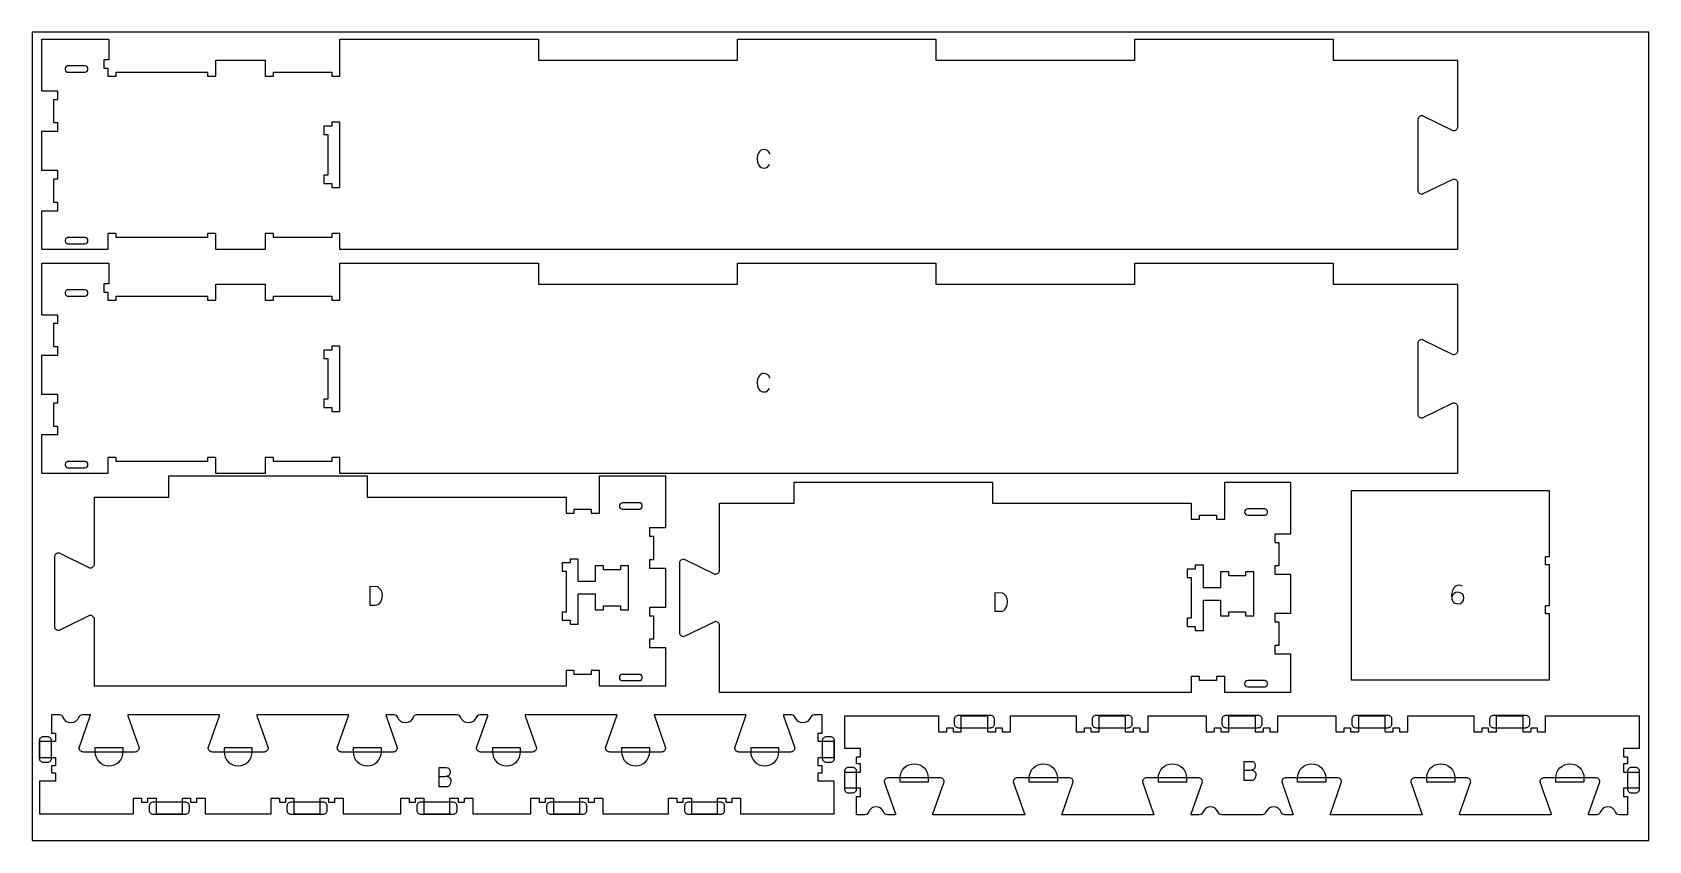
# Model space of a CAD drawing. Header units: millimetres. Extents: x -1220 to 1220, y -1930 to 4127.
# Drawn here: x -1220 to 1220, y 710 to 1930 of the extents above; entities that cross this region are included whole.
import ezdxf

# ---------------------------------------------------------------- set-up
doc = ezdxf.new("R2010")
doc.units = ezdxf.units.MM
for name, color, linetype, true_color in [('0_SHEET_SPRUCEPLY_2440X122', 1, 'Continuous', 0xff0000), ('1_ANYTOOL_1MMDEEP_LABELS_S', 2, 'Continuous', 0xffff00), ('3_ANYTOOL_CUTTHROUGH_INSID', 4, 'Continuous', 0x00ffff), ('4_ANYTOOL_CUTTHROUGH_OUTSI', 5, 'Continuous', 0x0000ff), ('5_ANYTOOL_HALF_MILL_9MM_IN', 3, 'Continuous', 0x00ff00)]:
    doc.layers.add(name, color=color, linetype=linetype, true_color=true_color)

msp = doc.modelspace()

# ---------------------------------------------------------------- linework, layer by layer
at = {"layer": '0_SHEET_SPRUCEPLY_2440X122'}
msp.add_lwpolyline([(-1220, 1930), (-1220, 710), (1220, 710), (1220, 1930)], close=True, dxfattribs=at)
at = {"layer": '1_ANYTOOL_1MMDEEP_LABELS_S'}
for points in [[(-106.4, 1746.1, 0.131103), (-109.9, 1751.1), (-112.5, 1752.6), (-115.6, 1753.1), (-118, 1752.8), (-120.1, 1752), (-121.9, 1750.6), (-123.4, 1748.7), (-125.3, 1744.1), (-126, 1739.1), (-125.3, 1734.1), (-123.3, 1729.5), (-121.8, 1727.6), (-120, 1726.2), (-117.8, 1725.4), (-115.3, 1725.1), (-112.6, 1725.5), (-110.4, 1726.6), (-107, 1730.6)], [(-106.4, 1408.2, 0.131103), (-109.9, 1413.2), (-112.5, 1414.7), (-115.6, 1415.2), (-118, 1414.9), (-120.1, 1414.1), (-121.9, 1412.7), (-123.4, 1410.8), (-125.3, 1406.2), (-126, 1401.2), (-125.3, 1396.2), (-123.3, 1391.6), (-121.8, 1389.6), (-120, 1388.3), (-117.8, 1387.5), (-115.3, 1387.2), (-112.6, 1387.6), (-110.4, 1388.7), (-107, 1392.6)]]:
    msp.add_lwpolyline(points, format="xyb", dxfattribs=at)
for points in [[(-710.6, 1093.5), (-710.6, 1065.5), (-702.6, 1065.6), (-699.8, 1065.9), (-697.4, 1066.8), (-695.5, 1068.3), (-694, 1070.3), (-692.2, 1075.1), (-691.6, 1080.2), (-692.1, 1084.5), (-693.9, 1088.4), (-697.2, 1091.9), (-699.1, 1092.9)], [(233.2, 1084.2), (233.2, 1056.2), (241.1, 1056.3), (244, 1056.6), (246.4, 1057.5), (248.3, 1059), (249.8, 1061), (251.6, 1065.7), (252.2, 1070.9), (251.6, 1075.2), (249.9, 1079.1), (246.6, 1082.6), (244.6, 1083.6)]]:
    msp.add_lwpolyline(points, close=True, dxfattribs=at)
for points in [[(938.8, 1094.1), (936.3, 1095.1), (933.6, 1095.4), (931.4, 1095.2), (929.4, 1094.5), (927.6, 1093.3), (926.1, 1091.6), (923.9, 1087.6), (922.8, 1083.4), (922.6, 1081.7), (923, 1074.8), (924.6, 1071), (926, 1069.4), (927.6, 1068.3), (929.7, 1067.7), (932, 1067.4), (935.7, 1068.1), (938.5, 1069.9), (940.4, 1072.7), (941, 1076.3), (940.3, 1079.9), (939.6, 1081.4), (938.5, 1082.6), (935.6, 1084.3), (932, 1084.9), (928.8, 1084.4), (926.2, 1083.1), (924.2, 1080.9), (922.5, 1077.9)], [(-606.4, 806.9), (-596.6, 807), (-591.3, 808.5), (-590.2, 809.3), (-589.5, 810.4), (-588.9, 813.6), (-589.3, 816.3), (-589.8, 817.3), (-590.5, 818.2), (-591.3, 818.8), (-592.4, 819.3), (-595.1, 819.7), (-606.4, 819.7)], [(-606.4, 819.7), (-606.4, 791.7), (-597.4, 791.7), (-595, 791.6), (-593.4, 791.7), (-592, 792.1), (-590.7, 792.9), (-589.7, 794), (-588.2, 796.7), (-587.7, 799.6), (-587.9, 801.4), (-588.4, 802.9), (-589.2, 804.1), (-590.4, 805.1), (-593.3, 806.4), (-596.6, 807)], [(609, 816.4), (618.8, 816.5), (624.1, 818), (625.1, 818.8), (625.9, 819.9), (626.5, 823.1), (626.1, 825.8), (625.6, 826.8), (624.9, 827.7), (624, 828.3), (623, 828.8), (620.2, 829.2), (609, 829.2)], [(609, 829.2), (609, 801.2), (618, 801.2), (620.4, 801.1), (622, 801.2), (623.4, 801.6), (624.7, 802.4), (625.7, 803.5), (627.2, 806.2), (627.7, 809.1), (627.5, 810.9), (627, 812.4), (626.1, 813.6), (625, 814.6), (622.1, 815.9), (618.8, 816.5)]]:
    msp.add_lwpolyline(points, dxfattribs=at)
at = {"layer": '3_ANYTOOL_CUTTHROUGH_INSID'}
for points in [[(-1140.8, 1879.3), (-1166.6, 1879.3), (-1167.4, 1879.2), (-1168.1, 1878.9), (-1168.9, 1878.5), (-1170, 1877.1), (-1170.5, 1875.4), (-1170.5, 1873.7), (-1170, 1872), (-1168.9, 1870.6), (-1168.1, 1870.1), (-1167.4, 1869.8), (-1166.6, 1869.8), (-1140.8, 1869.8, 1)], [(-1140.8, 1610.8, 1), (-1140.8, 1620.3), (-1166.6, 1620.3), (-1167.4, 1620.2), (-1168.1, 1619.9), (-1168.9, 1619.5), (-1170, 1618.1), (-1170.5, 1616.4), (-1170.5, 1614.7), (-1170, 1613), (-1168.9, 1611.6), (-1168.1, 1611.1), (-1167.4, 1610.8), (-1166.6, 1610.8)], [(-1140.8, 1541.3), (-1166.6, 1541.3), (-1167.4, 1541.3), (-1168.1, 1541), (-1168.9, 1540.5), (-1170, 1539.1), (-1170.5, 1537.4), (-1170.5, 1535.7), (-1170, 1534), (-1168.9, 1532.6), (-1168.1, 1532.2), (-1167.4, 1531.9), (-1166.6, 1531.8), (-1140.8, 1531.8, 1)], [(-1140.8, 1272.8, 1), (-1140.8, 1282.3), (-1166.6, 1282.3), (-1167.4, 1282.3), (-1168.1, 1282), (-1168.9, 1281.5), (-1170, 1280.1), (-1170.5, 1278.4), (-1170.5, 1276.7), (-1170, 1275), (-1168.9, 1273.6), (-1168.1, 1273.2), (-1167.4, 1272.9), (-1166.6, 1272.8)], [(-329, 1220, 1), (-329, 1210.5), (-303.3, 1210.5), (-302.5, 1210.6), (-301.7, 1210.9), (-301, 1211.3), (-299.9, 1212.7), (-299.3, 1214.4), (-299.3, 1216.1), (-299.9, 1217.8), (-301, 1219.2), (-301.7, 1219.7), (-302.5, 1220), (-303.3, 1220)], [(614.8, 1210.7, 1), (614.8, 1201.2), (640.5, 1201.2), (641.3, 1201.3), (642.1, 1201.6), (642.8, 1202), (643.9, 1203.4), (644.5, 1205.1), (644.5, 1206.8), (643.9, 1208.5), (642.8, 1209.9), (642.1, 1210.4), (641.3, 1210.6), (640.5, 1210.7)], [(-329, 951.5), (-303.3, 951.5), (-302.5, 951.6), (-301.7, 951.9), (-301, 952.3), (-299.9, 953.7), (-299.3, 955.4), (-299.3, 957.1), (-299.9, 958.8), (-301, 960.2), (-301.7, 960.7), (-302.5, 961), (-303.3, 961), (-329, 961, 1)], [(614.8, 942.2), (640.5, 942.2), (641.3, 942.3), (642.1, 942.6), (642.8, 943), (643.9, 944.4), (644.5, 946.1), (644.5, 947.8), (643.9, 949.5), (642.8, 950.9), (642.1, 951.4), (641.3, 951.6), (640.5, 951.7), (614.8, 951.7, 1)]]:
    msp.add_lwpolyline(points, format="xyb", close=True, dxfattribs=at)
for points in [[(-755.6, 1695.8), (-755.6, 1794.3), (-768.1, 1794.3), (-768.1, 1788.3), (-780.1, 1788.3), (-780.1, 1775.8), (-774.1, 1775.8), (-774.1, 1714.3), (-780.1, 1714.3), (-780.1, 1701.8), (-768.1, 1701.8), (-768.1, 1695.8)], [(-755.6, 1357.9), (-755.6, 1456.4), (-768.1, 1456.4), (-768.1, 1450.4), (-780.1, 1450.4), (-780.1, 1437.9), (-774.1, 1437.9), (-774.1, 1376.4), (-780.1, 1376.4), (-780.1, 1363.9), (-768.1, 1363.9), (-768.1, 1357.9)], [(-420.3, 1042.6), (-408.3, 1042.6), (-408.3, 1036.6), (-395.8, 1036.6), (-395.8, 1082.5), (-370.3, 1082.5), (-370.3, 1058.5), (-357.8, 1058.5), (-357.8, 1064.5), (-332.3, 1064.5), (-332.3, 1058.5), (-319.8, 1058.5), (-319.8, 1125), (-332.3, 1125), (-332.3, 1119), (-357.8, 1119), (-357.8, 1125), (-370.3, 1125), (-370.3, 1101), (-395.8, 1101), (-395.8, 1135.1), (-408.3, 1135.1), (-408.3, 1129.1), (-420.3, 1129.1), (-420.3, 1116.6), (-414.3, 1116.6), (-414.3, 1055.1), (-420.3, 1055.1)], [(523.5, 1033.3), (535.5, 1033.3), (535.5, 1027.3), (548, 1027.3), (548, 1073.2), (573.5, 1073.2), (573.5, 1049.2), (586, 1049.2), (586, 1055.2), (611.5, 1055.2), (611.5, 1049.2), (624, 1049.2), (624, 1115.7), (611.5, 1115.7), (611.5, 1109.7), (586, 1109.7), (586, 1115.7), (573.5, 1115.7), (573.5, 1091.7), (548, 1091.7), (548, 1125.8), (535.5, 1125.8), (535.5, 1119.8), (523.5, 1119.8), (523.5, 1107.3), (529.5, 1107.3), (529.5, 1045.8), (523.5, 1045.8)]]:
    msp.add_lwpolyline(points, close=True, dxfattribs=at)
at = {"layer": '4_ANYTOOL_CUTTHROUGH_OUTSI'}
for points in [[(744.2, 1887.8), (931.4, 1887.8), (931.4, 1787.1, -0.461531), (924.8, 1781.4), (878.8, 1804.1), (878.7, 1804.1, 0.463455), (871.4, 1797.9), (871.4, 1692.1, 0.463455), (878.7, 1685.9), (878.8, 1686), (924.8, 1708.6, -0.461531), (931.4, 1702.9), (931.4, 1602.3), (-755.6, 1602.3), (-755.6, 1626, 0.414214), (-755.8, 1626.3), (-767.8, 1626.3, 0.414214), (-768.1, 1626), (-768.1, 1620.3), (-856.1, 1620.3), (-856.1, 1626, 0.414214), (-856.3, 1626.3), (-868.3, 1626.3, 0.414214), (-868.6, 1626), (-868.6, 1602.3), (-943.1, 1602.3), (-943.1, 1626, 0.414214), (-943.3, 1626.3), (-955.3, 1626.3, 0.414214), (-955.6, 1626), (-955.6, 1620.3), (-1093.6, 1620.3), (-1093.6, 1626, 0.414214), (-1093.8, 1626.3), (-1105.8, 1626.3, 0.414214), (-1106.1, 1626), (-1106.1, 1602.3), (-1205.6, 1602.3), (-1205.6, 1660.8), (-1181.8, 1660.8, 0.414214), (-1181.6, 1661), (-1181.6, 1673, 0.414214), (-1181.8, 1673.3), (-1187.6, 1673.3), (-1187.6, 1708.8), (-1181.8, 1708.8, 0.414214), (-1181.6, 1709), (-1181.6, 1721, 0.414214), (-1181.8, 1721.3), (-1205.6, 1721.3), (-1205.6, 1780.8), (-1181.8, 1780.8, 0.414214), (-1181.6, 1781), (-1181.6, 1793, 0.414214), (-1181.8, 1793.3), (-1187.6, 1793.3), (-1187.6, 1828.8), (-1181.8, 1828.8, 0.414214), (-1181.6, 1829), (-1181.6, 1841, 0.414214), (-1181.8, 1841.3), (-1205.6, 1841.3), (-1205.6, 1919.8), (-1104.6, 1919.8), (-1104.6, 1888.3), (-1111.8, 1888.3, 0.414214), (-1112.1, 1888), (-1112.1, 1876, 0.414214), (-1111.8, 1875.8), (-1106.1, 1875.8), (-1106.1, 1864, 0.414214), (-1105.8, 1863.8), (-1093.8, 1863.8, 0.414214), (-1093.6, 1864), (-1093.6, 1869.8), (-955.6, 1869.8), (-955.6, 1864, 0.414214), (-955.3, 1863.8), (-943.3, 1863.8, 0.414214), (-943.1, 1864), (-943.1, 1887.8), (-868.6, 1887.8), (-868.6, 1864, 0.414214), (-868.3, 1863.8), (-856.3, 1863.8, 0.414214), (-856.1, 1864), (-856.1, 1869.8), (-768.1, 1869.8), (-768.1, 1864, 0.414214), (-767.8, 1863.8), (-755.8, 1863.8, 0.414214), (-755.6, 1864), (-755.6, 1919.8), (-456.1, 1919.8), (-456.1, 1888, 0.414214), (-455.8, 1887.8), (-155.8, 1887.8, 0.414214), (-155.6, 1888), (-155.6, 1919.8), (143.9, 1919.8), (143.9, 1888, 0.414214), (144.2, 1887.8), (444.2, 1887.8, 0.414214), (444.4, 1888), (444.4, 1919.8), (743.9, 1919.8), (743.9, 1888, 0.414214)], [(744.2, 1549.8), (931.4, 1549.8), (931.4, 1449.2, -0.461531), (924.8, 1443.5), (878.8, 1466.1), (878.7, 1466.2, 0.463455), (871.4, 1460), (871.4, 1354.2, 0.463455), (878.7, 1348), (878.8, 1348), (924.8, 1370.7, -0.461531), (931.4, 1365), (931.4, 1264.3), (-755.6, 1264.3), (-755.6, 1288.1, 0.414214), (-755.8, 1288.3), (-767.8, 1288.3, 0.414214), (-768.1, 1288.1), (-768.1, 1282.3), (-856.1, 1282.3), (-856.1, 1288.1, 0.414214), (-856.3, 1288.3), (-868.3, 1288.3, 0.414214), (-868.6, 1288.1), (-868.6, 1264.3), (-943.1, 1264.3), (-943.1, 1288.1, 0.414214), (-943.3, 1288.3), (-955.3, 1288.3, 0.414214), (-955.6, 1288.1), (-955.6, 1282.3), (-1093.6, 1282.3), (-1093.6, 1288.1, 0.414214), (-1093.8, 1288.3), (-1105.8, 1288.3, 0.414214), (-1106.1, 1288.1), (-1106.1, 1264.3), (-1205.6, 1264.3), (-1205.6, 1322.8), (-1181.8, 1322.8, 0.414214), (-1181.6, 1323.1), (-1181.6, 1335.1, 0.414214), (-1181.8, 1335.3), (-1187.6, 1335.3), (-1187.6, 1370.8), (-1181.8, 1370.8, 0.414214), (-1181.6, 1371.1), (-1181.6, 1383.1, 0.414214), (-1181.8, 1383.3), (-1205.6, 1383.3), (-1205.6, 1442.8), (-1181.8, 1442.8, 0.414214), (-1181.6, 1443.1), (-1181.6, 1455.1, 0.414214), (-1181.8, 1455.3), (-1187.6, 1455.3), (-1187.6, 1490.8), (-1181.8, 1490.8, 0.414214), (-1181.6, 1491.1), (-1181.6, 1503.1, 0.414214), (-1181.8, 1503.3), (-1205.6, 1503.3), (-1205.6, 1581.8), (-1104.6, 1581.8), (-1104.6, 1550.3), (-1111.8, 1550.3, 0.414214), (-1112.1, 1550.1), (-1112.1, 1538.1, 0.414214), (-1111.8, 1537.8), (-1106.1, 1537.8), (-1106.1, 1526.1, 0.414214), (-1105.8, 1525.8), (-1093.8, 1525.8, 0.414214), (-1093.6, 1526.1), (-1093.6, 1531.8), (-955.6, 1531.8), (-955.6, 1526.1, 0.414214), (-955.3, 1525.8), (-943.3, 1525.8, 0.414214), (-943.1, 1526.1), (-943.1, 1549.8), (-868.6, 1549.8), (-868.6, 1526.1, 0.414214), (-868.3, 1525.8), (-856.3, 1525.8, 0.414214), (-856.1, 1526.1), (-856.1, 1531.8), (-768.1, 1531.8), (-768.1, 1526.1, 0.414214), (-767.8, 1525.8), (-755.8, 1525.8, 0.414214), (-755.6, 1526.1), (-755.6, 1581.8), (-456.1, 1581.8), (-456.1, 1550.1, 0.414214), (-455.8, 1549.8), (-155.8, 1549.8, 0.414214), (-155.6, 1550.1), (-155.6, 1581.8), (143.9, 1581.8), (143.9, 1550.1, 0.414214), (144.2, 1549.8), (444.2, 1549.8, 0.414214), (444.4, 1550.1), (444.4, 1581.8), (743.9, 1581.8), (743.9, 1550.1, 0.414214)], [(-264.3, 943), (-363.8, 943), (-363.8, 966.8, 0.414214), (-364, 967), (-376, 967, 0.414214), (-376.3, 966.8), (-376.3, 961), (-401.8, 961), (-401.8, 966.8, 0.414214), (-402, 967), (-414, 967, 0.414214), (-414.3, 966.8), (-414.3, 943), (-1126.2, 943), (-1126.2, 1043.7, 0.463455), (-1133.5, 1049.9), (-1133.6, 1049.8), (-1179.6, 1027.2, -0.461531), (-1186.2, 1032.9), (-1186.2, 1138.7, -0.461531), (-1179.6, 1144.4), (-1133.6, 1121.7), (-1133.5, 1121.7, 0.463455), (-1126.2, 1127.9), (-1126.2, 1228.5), (-1014, 1228.5, 0.414214), (-1013.8, 1228.8), (-1013.8, 1260.5), (-714.3, 1260.5), (-714.3, 1228.8, 0.414214), (-714, 1228.5), (-414.3, 1228.5), (-414.3, 1204.8, 0.414214), (-414, 1204.5), (-402, 1204.5, 0.414214), (-401.8, 1204.8), (-401.8, 1210.5), (-376.3, 1210.5), (-376.3, 1204.8, 0.414214), (-376, 1204.5), (-364, 1204.5, 0.414214), (-363.8, 1204.8), (-363.8, 1260.5), (-264.3, 1260.5), (-264.3, 1182), (-288, 1182, 0.414214), (-288.3, 1181.8), (-288.3, 1169.8, 0.414214), (-288, 1169.5), (-282.3, 1169.5), (-282.3, 1134), (-288, 1134, 0.414214), (-288.3, 1133.8), (-288.3, 1121.8, 0.414214), (-288, 1121.5), (-264.3, 1121.5), (-264.3, 1062), (-288, 1062, 0.414214), (-288.3, 1061.8), (-288.3, 1049.8, 0.414214), (-288, 1049.5), (-282.3, 1049.5), (-282.3, 1014), (-288, 1014, 0.414214), (-288.3, 1013.8), (-288.3, 1001.8, 0.414214), (-288, 1001.5), (-264.3, 1001.5)], [(679.5, 933.7), (580, 933.7), (580, 957.5, 0.414214), (579.8, 957.7), (567.8, 957.7, 0.414214), (567.5, 957.5), (567.5, 951.7), (542, 951.7), (542, 957.5, 0.414214), (541.8, 957.7), (529.8, 957.7, 0.414214), (529.5, 957.5), (529.5, 933.7), (-182.5, 933.7), (-182.5, 1034.4, 0.463455), (-189.8, 1040.6), (-189.8, 1040.5), (-235.8, 1017.9, -0.461531), (-242.5, 1023.6), (-242.5, 1129.4, -0.461531), (-235.8, 1135.1), (-189.8, 1112.4), (-189.8, 1112.4, 0.463455), (-182.5, 1118.6), (-182.5, 1219.2), (-70.2, 1219.2, 0.414214), (-70, 1219.5), (-70, 1251.2), (229.5, 1251.2), (229.5, 1219.5, 0.414214), (229.8, 1219.2), (529.5, 1219.2), (529.5, 1195.5, 0.414214), (529.8, 1195.2), (541.8, 1195.2, 0.414214), (542, 1195.5), (542, 1201.2), (567.5, 1201.2), (567.5, 1195.5, 0.414214), (567.8, 1195.2), (579.8, 1195.2, 0.414214), (580, 1195.5), (580, 1251.2), (679.5, 1251.2), (679.5, 1172.7), (655.8, 1172.7, 0.414214), (655.5, 1172.5), (655.5, 1160.5, 0.414214), (655.8, 1160.2), (661.5, 1160.2), (661.5, 1124.7), (655.8, 1124.7, 0.414214), (655.5, 1124.5), (655.5, 1112.5, 0.414214), (655.8, 1112.2), (679.5, 1112.2), (679.5, 1052.7), (655.8, 1052.7, 0.414214), (655.5, 1052.5), (655.5, 1040.5, 0.414214), (655.8, 1040.2), (661.5, 1040.2), (661.5, 1004.7), (655.8, 1004.7, 0.414214), (655.5, 1004.5), (655.5, 992.5, 0.414214), (655.8, 992.2), (679.5, 992.2)], [(771, 952.7), (1070.5, 952.7), (1070.5, 1052.2), (1064.7, 1052.2, -0.414214), (1064.5, 1052.5), (1064.5, 1064.5, -0.414214), (1064.7, 1064.7), (1070.5, 1064.7), (1070.5, 1126.2), (1064.7, 1126.2, -0.414214), (1064.5, 1126.5), (1064.5, 1138.5, -0.414214), (1064.7, 1138.7), (1070.5, 1138.7), (1070.5, 1238.2), (771, 1238.2)], [(-1178.6, 899.8), (-1191, 899.8), (-1191, 872.3), (-1185.2, 872.3, -0.414214), (-1185, 872.1), (-1185, 860.1, -0.414214), (-1185.2, 859.8), (-1209, 859.8), (-1209, 835.3), (-1185.2, 835.3, -0.414214), (-1185, 835.1), (-1185, 823.1, -0.414214), (-1185.2, 822.8), (-1191, 822.8), (-1191, 812.3), (-1185.2, 812.3, -0.414214), (-1185, 812.1), (-1185, 800.1, -0.414214), (-1185.2, 799.8), (-1209, 799.8), (-1209, 750.3), (-1067.5, 750.3), (-1067.5, 774.1, -0.414214), (-1067.2, 774.3), (-1055.2, 774.3, -0.414214), (-1055, 774.1), (-1055, 768.3), (-1045.5, 768.3), (-1045.5, 774.1, -0.414214), (-1045.2, 774.3), (-1033.2, 774.3, -0.414214), (-1033, 774.1), (-1033, 750.3), (-993.5, 750.3), (-993.5, 774.1, -0.414214), (-993.2, 774.3), (-981.2, 774.3, -0.414214), (-981, 774.1), (-981, 768.3), (-971.5, 768.3), (-971.5, 774.1, -0.414214), (-971.2, 774.3), (-959.2, 774.3, -0.414214), (-959, 774.1), (-959, 750.3), (-859.5, 750.3), (-859.5, 774.1, -0.414214), (-859.2, 774.3), (-847.2, 774.3, -0.414214), (-847, 774.1), (-847, 768.3), (-837.5, 768.3), (-837.5, 774.1, -0.414214), (-837.2, 774.3), (-825.2, 774.3, -0.414214), (-825, 774.1), (-825, 750.3), (-785.5, 750.3), (-785.5, 774.1, -0.414214), (-785.2, 774.3), (-773.2, 774.3, -0.414214), (-773, 774.1), (-773, 768.3), (-763.5, 768.3), (-763.5, 774.1, -0.414214), (-763.2, 774.3), (-751.2, 774.3, -0.414214), (-751, 774.1), (-751, 750.3), (-663.5, 750.3), (-663.5, 774.1, -0.414214), (-663.2, 774.3), (-651.2, 774.3, -0.414214), (-651, 774.1), (-651, 768.3), (-641.5, 768.3), (-641.5, 774.1, -0.414214), (-641.2, 774.3), (-629.2, 774.3, -0.414214), (-629, 774.1), (-629, 750.3), (-589.5, 750.3), (-589.5, 774.1, -0.414214), (-589.2, 774.3), (-577.2, 774.3, -0.414214), (-577, 774.1), (-577, 768.3), (-567.5, 768.3), (-567.5, 774.1, -0.414214), (-567.2, 774.3), (-555.2, 774.3, -0.414214), (-555, 774.1), (-555, 750.3), (-467.5, 750.3), (-467.5, 774.1, -0.414214), (-467.2, 774.3), (-455.2, 774.3, -0.414214), (-455, 774.1), (-455, 768.3), (-445.5, 768.3), (-445.5, 774.1, -0.414214), (-445.2, 774.3), (-433.2, 774.3, -0.414214), (-433, 774.1), (-433, 750.3), (-393.5, 750.3), (-393.5, 774.1, -0.414214), (-393.2, 774.3), (-381.2, 774.3, -0.414214), (-381, 774.1), (-381, 768.3), (-371.5, 768.3), (-371.5, 774.1, -0.414214), (-371.2, 774.3), (-359.2, 774.3, -0.414214), (-359, 774.1), (-359, 750.3), (-259.5, 750.3), (-259.5, 774.1, -0.414214), (-259.2, 774.3), (-247.2, 774.3, -0.414214), (-247, 774.1), (-247, 768.3), (-237.5, 768.3), (-237.5, 774.1, -0.414214), (-237.2, 774.3), (-225.2, 774.3, -0.414214), (-225, 774.1), (-225, 750.3), (-185.5, 750.3), (-185.5, 774.1, -0.414214), (-185.2, 774.3), (-173.2, 774.3, -0.414214), (-173, 774.1), (-173, 768.3), (-163.5, 768.3), (-163.5, 774.1, -0.414214), (-163.2, 774.3), (-151.2, 774.3, -0.414214), (-151, 774.1), (-151, 750.3), (-9.5, 750.3), (-9.5, 799.8), (-33.2, 799.8, -0.414214), (-33.5, 800.1), (-33.5, 812.1, -0.414214), (-33.2, 812.3), (-27.5, 812.3), (-27.5, 822.8), (-33.2, 822.8, -0.414214), (-33.5, 823.1), (-33.5, 835.1, -0.414214), (-33.2, 835.3), (-9.5, 835.3), (-9.5, 859.8), (-33.2, 859.8, -0.414214), (-33.5, 860.1), (-33.5, 872.1, -0.414214), (-33.2, 872.3), (-27.5, 872.3), (-27.5, 899.8), (-39.9, 899.8, 0.317837), (-45.3, 896, -0.707107), (-68.4, 896, 0.317837), (-73.8, 899.8), (-86.2, 899.8), (-86, 898.4), (-69.1, 850.2), (-69.1, 850.1, -0.414214), (-75.3, 843.8), (-153.3, 843.8, -0.414214), (-159.6, 850.1), (-159.6, 850.2), (-142.7, 898.5), (-142.4, 899.8), (-281.1, 899.8), (-280.9, 898.4), (-264, 850.2), (-264, 850.1, -0.414214), (-270.2, 843.8), (-348.2, 843.8, -0.414214), (-354.5, 850.1), (-354.5, 850.2), (-337.6, 898.5), (-337.3, 899.8), (-476, 899.8), (-475.8, 898.4), (-458.9, 850.2), (-458.9, 850.1, -0.414214), (-465.1, 843.8), (-543.1, 843.8, -0.414214), (-549.4, 850.1), (-549.4, 850.2), (-532.5, 898.5), (-532.2, 899.8), (-544.6, 899.8, 0.317837), (-550.1, 896, -0.707107), (-573.2, 896, 0.317837), (-578.6, 899.8), (-639.9, 899.8, 0.317837), (-645.3, 896, -0.707107), (-668.4, 896, 0.317837), (-673.8, 899.8), (-686.2, 899.8), (-686, 898.4), (-669.1, 850.2), (-669.1, 850.1, -0.414214), (-675.3, 843.8), (-753.3, 843.8, -0.414214), (-759.6, 850.1), (-759.6, 850.2), (-742.7, 898.5), (-742.4, 899.8), (-881.1, 899.8), (-880.9, 898.4), (-864, 850.2), (-864, 850.1, -0.414214), (-870.2, 843.8), (-948.2, 843.8, -0.414214), (-954.5, 850.1), (-954.5, 850.2), (-937.6, 898.5), (-937.3, 899.8), (-1076, 899.8), (-1075.8, 898.4), (-1058.9, 850.2), (-1058.9, 850.1, -0.414214), (-1065.1, 843.8), (-1143.1, 843.8, -0.414214), (-1149.4, 850.1), (-1149.4, 850.2), (-1132.5, 898.5), (-1132.2, 899.8), (-1144.6, 899.8, 0.317837), (-1150.1, 896, -0.707107), (-1173.2, 896, 0.317837)], [(36.8, 749), (24.4, 749), (24.4, 776.5), (30.2, 776.5, 0.414214), (30.4, 776.8), (30.4, 788.8, 0.414214), (30.2, 789), (6.4, 789), (6.4, 813.5), (30.2, 813.5, 0.414214), (30.4, 813.8), (30.4, 825.8, 0.414214), (30.2, 826), (24.4, 826), (24.4, 836.5), (30.2, 836.5, 0.414214), (30.4, 836.8), (30.4, 848.8, 0.414214), (30.2, 849), (6.4, 849), (6.4, 898.5), (147.9, 898.5), (147.9, 874.8, 0.414214), (148.2, 874.5), (160.2, 874.5, 0.414214), (160.4, 874.8), (160.4, 880.5), (169.9, 880.5), (169.9, 874.8, 0.414214), (170.2, 874.5), (182.2, 874.5, 0.414214), (182.4, 874.8), (182.4, 898.5), (221.9, 898.5), (221.9, 874.8, 0.414214), (222.2, 874.5), (234.2, 874.5, 0.414214), (234.4, 874.8), (234.4, 880.5), (243.9, 880.5), (243.9, 874.8, 0.414214), (244.2, 874.5), (256.2, 874.5, 0.414214), (256.4, 874.8), (256.4, 898.5), (355.9, 898.5), (355.9, 874.8, 0.414214), (356.2, 874.5), (368.2, 874.5, 0.414214), (368.4, 874.8), (368.4, 880.5), (377.9, 880.5), (377.9, 874.8, 0.414214), (378.2, 874.5), (390.2, 874.5, 0.414214), (390.4, 874.8), (390.4, 898.5), (429.9, 898.5), (429.9, 874.8, 0.414214), (430.2, 874.5), (442.2, 874.5, 0.414214), (442.4, 874.8), (442.4, 880.5), (451.9, 880.5), (451.9, 874.8, 0.414214), (452.2, 874.5), (464.2, 874.5, 0.414214), (464.4, 874.8), (464.4, 898.5), (551.9, 898.5), (551.9, 874.8, 0.414214), (552.2, 874.5), (564.2, 874.5, 0.414214), (564.4, 874.8), (564.4, 880.5), (573.9, 880.5), (573.9, 874.8, 0.414214), (574.2, 874.5), (586.2, 874.5, 0.414214), (586.4, 874.8), (586.4, 898.5), (625.9, 898.5), (625.9, 874.8, 0.414214), (626.2, 874.5), (638.2, 874.5, 0.414214), (638.4, 874.8), (638.4, 880.5), (647.9, 880.5), (647.9, 874.8, 0.414214), (648.2, 874.5), (660.2, 874.5, 0.414214), (660.4, 874.8), (660.4, 898.5), (747.9, 898.5), (747.9, 874.8, 0.414214), (748.2, 874.5), (760.2, 874.5, 0.414214), (760.4, 874.8), (760.4, 880.5), (769.9, 880.5), (769.9, 874.8, 0.414214), (770.2, 874.5), (782.2, 874.5, 0.414214), (782.4, 874.8), (782.4, 898.5), (821.9, 898.5), (821.9, 874.8, 0.414214), (822.2, 874.5), (834.2, 874.5, 0.414214), (834.4, 874.8), (834.4, 880.5), (843.9, 880.5), (843.9, 874.8, 0.414214), (844.2, 874.5), (856.2, 874.5, 0.414214), (856.4, 874.8), (856.4, 898.5), (955.9, 898.5), (955.9, 874.8, 0.414214), (956.2, 874.5), (968.2, 874.5, 0.414214), (968.4, 874.8), (968.4, 880.5), (977.9, 880.5), (977.9, 874.8, 0.414214), (978.2, 874.5), (990.2, 874.5, 0.414214), (990.4, 874.8), (990.4, 898.5), (1029.9, 898.5), (1029.9, 874.8, 0.414214), (1030.2, 874.5), (1042.2, 874.5, 0.414214), (1042.4, 874.8), (1042.4, 880.5), (1051.9, 880.5), (1051.9, 874.8, 0.414214), (1052.2, 874.5), (1064.2, 874.5, 0.414214), (1064.4, 874.8), (1064.4, 898.5), (1205.9, 898.5), (1205.9, 849), (1182.2, 849, 0.414214), (1181.9, 848.8), (1181.9, 836.8, 0.414214), (1182.2, 836.5), (1187.9, 836.5), (1187.9, 826), (1182.2, 826, 0.414214), (1181.9, 825.8), (1181.9, 813.8, 0.414214), (1182.2, 813.5), (1205.9, 813.5), (1205.9, 789), (1182.2, 789, 0.414214), (1181.9, 788.8), (1181.9, 776.8, 0.414214), (1182.2, 776.5), (1187.9, 776.5), (1187.9, 749), (1175.5, 749, -0.317837), (1170.1, 752.9, 0.707107), (1147, 752.9, -0.317837), (1141.6, 749), (1129.2, 749), (1129.4, 750.4), (1146.3, 798.7), (1146.3, 798.8, 0.414214), (1140.1, 805), (1062.1, 805, 0.414214), (1055.8, 798.8), (1055.8, 798.7), (1072.7, 750.4), (1073, 749), (934.3, 749), (934.5, 750.4), (951.4, 798.7), (951.4, 798.8, 0.414214), (945.2, 805), (867.2, 805, 0.414214), (860.9, 798.8), (860.9, 798.7), (877.8, 750.4), (878.1, 749), (739.4, 749), (739.6, 750.4), (756.5, 798.7), (756.5, 798.8, 0.414214), (750.3, 805), (672.3, 805, 0.414214), (666, 798.8), (666, 798.7), (682.9, 750.4), (683.2, 749), (670.8, 749, -0.317837), (665.3, 752.9, 0.707107), (642.2, 752.9, -0.317837), (636.8, 749), (575.5, 749, -0.317837), (570.1, 752.9, 0.707107), (547, 752.9, -0.317837), (541.6, 749), (529.2, 749), (529.4, 750.4), (546.3, 798.7), (546.3, 798.8, 0.414214), (540.1, 805), (462.1, 805, 0.414214), (455.8, 798.8), (455.8, 798.7), (472.7, 750.4), (473, 749), (334.3, 749), (334.5, 750.4), (351.4, 798.7), (351.4, 798.8, 0.414214), (345.2, 805), (267.2, 805, 0.414214), (260.9, 798.8), (260.9, 798.7), (277.8, 750.4), (278.1, 749), (139.4, 749), (139.6, 750.4), (156.5, 798.7), (156.5, 798.8, 0.414214), (150.3, 805), (72.3, 805, 0.414214), (66, 798.8), (66, 798.7), (82.9, 750.4), (83.2, 749), (70.8, 749, -0.317837), (65.3, 752.9, 0.707107), (42.2, 752.9, -0.317837)]]:
    msp.add_lwpolyline(points, format="xyb", close=True, dxfattribs=at)
at = {"layer": '5_ANYTOOL_HALF_MILL_9MM_IN'}
for points in [[(177.8, 899, 0.414214), (171.8, 893), (171.8, 886.5, 0.414214), (177.8, 880.5), (226.5, 880.5, 0.414214), (232.5, 886.5), (232.5, 893, 0.414214), (226.5, 899)], [(385.8, 899, 0.414214), (379.8, 893), (379.8, 886.5, 0.414214), (385.8, 880.5), (434.5, 880.5, 0.414214), (440.5, 886.5), (440.5, 893, 0.414214), (434.5, 899)], [(581.8, 899, 0.414214), (575.8, 893), (575.8, 886.5, 0.414214), (581.8, 880.5), (630.5, 880.5, 0.414214), (636.5, 886.5), (636.5, 893, 0.414214), (630.5, 899)], [(777.8, 899, 0.414214), (771.8, 893), (771.8, 886.5, 0.414214), (777.8, 880.5), (826.5, 880.5, 0.414214), (832.5, 886.5), (832.5, 893, 0.414214), (826.5, 899)], [(985.8, 899, 0.414214), (979.8, 893), (979.8, 886.5, 0.414214), (985.8, 880.5), (1034.5, 880.5, 0.414214), (1040.5, 886.5), (1040.5, 893, 0.414214), (1034.5, 899)], [(-1203.5, 866.7, 0.414214), (-1209.5, 860.7), (-1209.5, 834.5, 0.414214), (-1203.5, 828.5), (-1197, 828.5, 0.414214), (-1191, 834.5), (-1191, 860.7, 0.414214), (-1197, 866.7)], [(-21.5, 866.7, 0.414214), (-27.5, 860.7), (-27.5, 834.5, 0.414214), (-21.5, 828.5), (-15, 828.5, 0.414214), (-9, 834.5), (-9, 860.7, 0.414214), (-15, 866.7)], [(-1125.4, 844.1, 1), (-1082.9, 844.1), (-1082.9, 850.3), (-1125.4, 850.3)], [(-930.5, 844.1, 1), (-888, 844.1), (-888, 850.3), (-930.5, 850.3)], [(-735.6, 844.1, 1), (-693.1, 844.1), (-693.1, 850.3), (-735.6, 850.3)], [(-525.4, 844.1, 1), (-482.9, 844.1), (-482.9, 850.3), (-525.4, 850.3)], [(-330.5, 844.1, 1), (-288, 844.1), (-288, 850.3), (-330.5, 850.3)], [(-135.6, 844.1, 1), (-93.1, 844.1), (-93.1, 850.3), (-135.6, 850.3)], [(11.9, 820.4, 0.414214), (5.9, 814.4), (5.9, 788.2, 0.414214), (11.9, 782.2), (18.4, 782.2, 0.414214), (24.4, 788.2), (24.4, 814.4, 0.414214), (18.4, 820.4)], [(90, 804.8, -1), (132.5, 804.8), (132.5, 798.5), (90, 798.5)], [(284.9, 804.8, -1), (327.4, 804.8), (327.4, 798.5), (284.9, 798.5)], [(479.8, 804.8, -1), (522.3, 804.8), (522.3, 798.5), (479.8, 798.5)], [(690, 804.8, -1), (732.5, 804.8), (732.5, 798.5), (690, 798.5)], [(884.9, 804.8, -1), (927.4, 804.8), (927.4, 798.5), (884.9, 798.5)], [(1079.8, 804.8, -1), (1122.3, 804.8), (1122.3, 798.5), (1079.8, 798.5)], [(1193.9, 820.4, 0.414214), (1187.9, 814.4), (1187.9, 788.2, 0.414214), (1193.9, 782.2), (1200.4, 782.2, 0.414214), (1206.4, 788.2), (1206.4, 814.4, 0.414214), (1200.4, 820.4)], [(-1037.6, 768.3, 0.414214), (-1043.6, 762.3), (-1043.6, 755.8, 0.414214), (-1037.6, 749.8), (-988.9, 749.8, 0.414214), (-982.9, 755.8), (-982.9, 762.3, 0.414214), (-988.9, 768.3)], [(-829.6, 768.3, 0.414214), (-835.6, 762.3), (-835.6, 755.8, 0.414214), (-829.6, 749.8), (-780.9, 749.8, 0.414214), (-774.9, 755.8), (-774.9, 762.3, 0.414214), (-780.9, 768.3)], [(-633.6, 768.3, 0.414214), (-639.6, 762.3), (-639.6, 755.8, 0.414214), (-633.6, 749.8), (-584.9, 749.8, 0.414214), (-578.9, 755.8), (-578.9, 762.3, 0.414214), (-584.9, 768.3)], [(-437.6, 768.3, 0.414214), (-443.6, 762.3), (-443.6, 755.8, 0.414214), (-437.6, 749.8), (-388.9, 749.8, 0.414214), (-382.9, 755.8), (-382.9, 762.3, 0.414214), (-388.9, 768.3)], [(-229.6, 768.3, 0.414214), (-235.6, 762.3), (-235.6, 755.8, 0.414214), (-229.6, 749.8), (-180.9, 749.8, 0.414214), (-174.9, 755.8), (-174.9, 762.3, 0.414214), (-180.9, 768.3)]]:
    msp.add_lwpolyline(points, format="xyb", close=True, dxfattribs=at)

doc.saveas('drawing.dxf')
